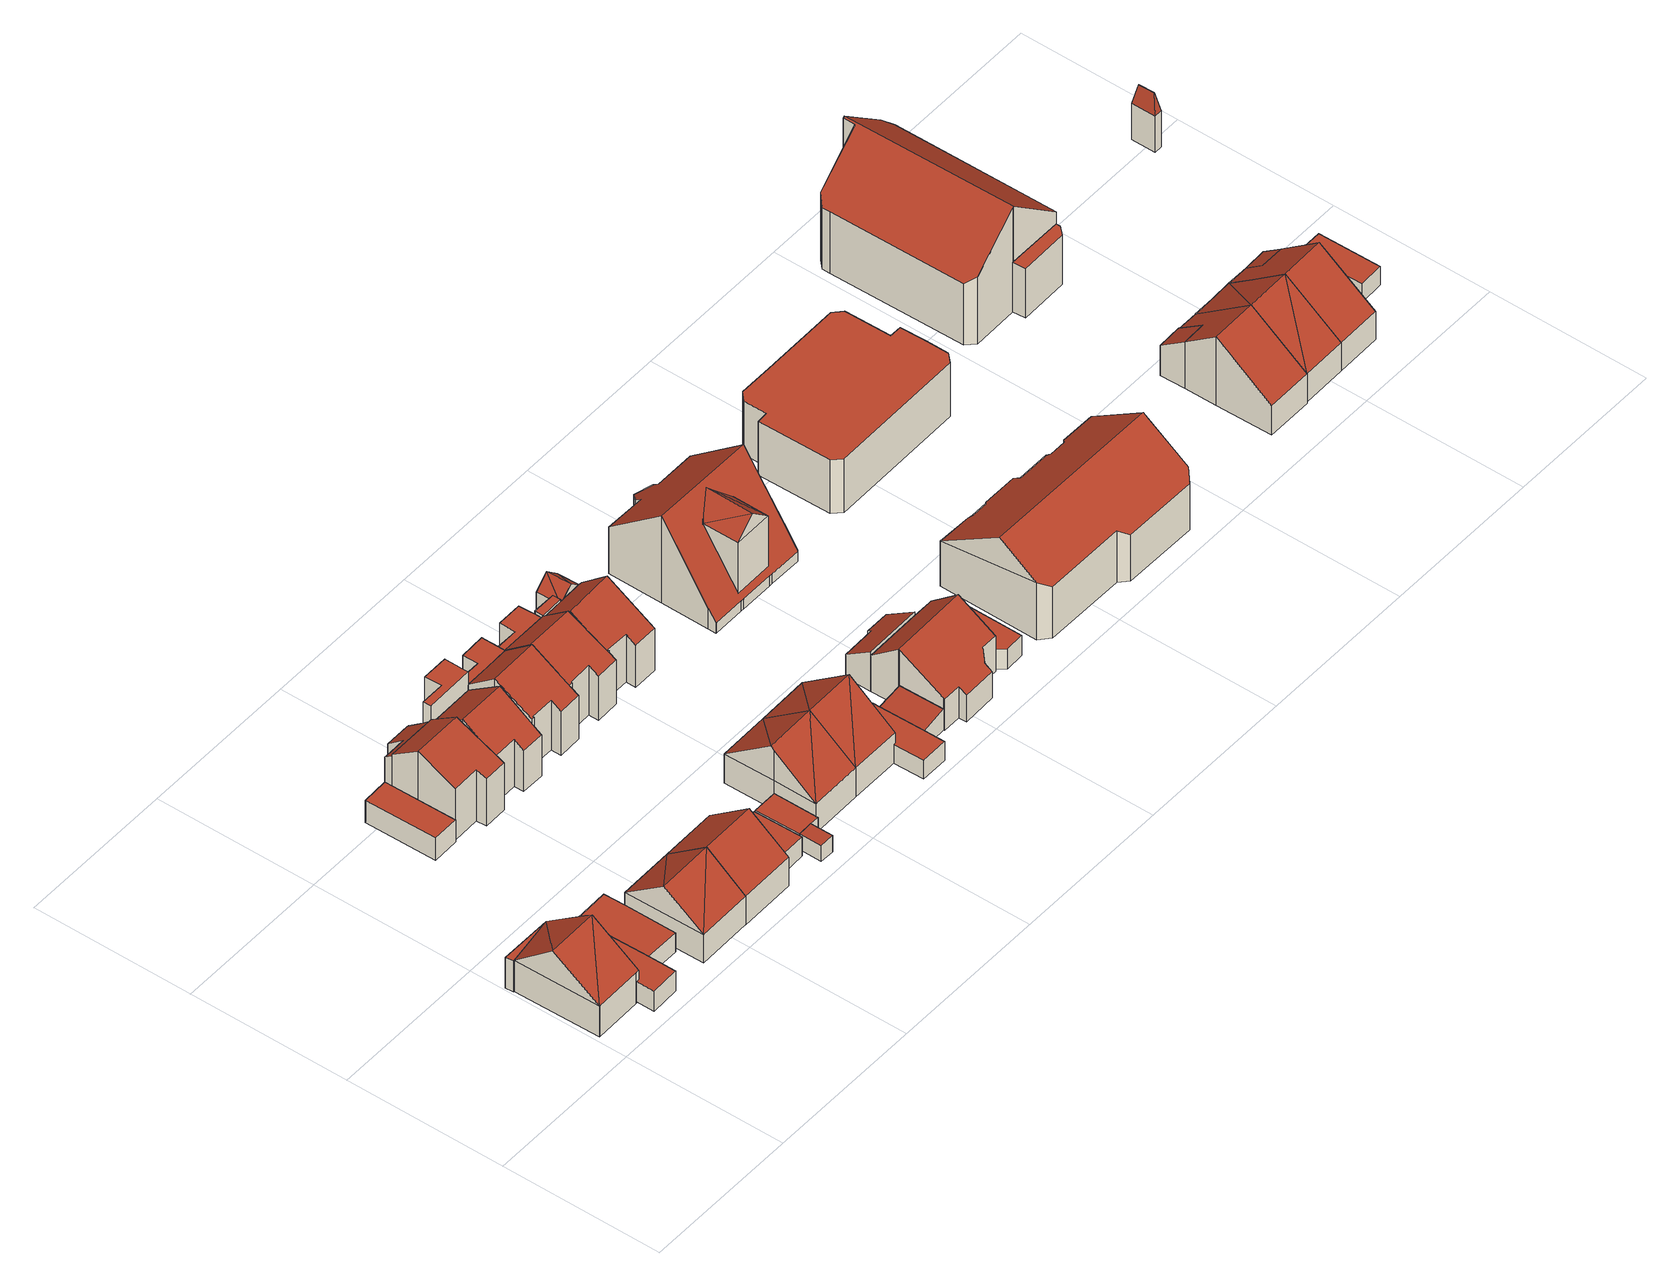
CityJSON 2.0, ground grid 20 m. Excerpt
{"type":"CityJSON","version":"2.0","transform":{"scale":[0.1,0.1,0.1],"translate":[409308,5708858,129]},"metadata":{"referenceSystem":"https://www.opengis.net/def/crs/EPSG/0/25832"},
"CityObjects":{
"building1":{"type":"Building","attributes":{"Gemeindeschluessel":"05978036","Geometrietyp2DReferenz":"3000","function":"31001_1000","roofType":"5000","measuredHeight":8.62},"geometry":[{"type":"MultiSurface","lod":"2","boundaries":[[[0,1,2,3]],[[1,4,5,2]],[[4,6,7,5]],[[6,8,9,7]],[[8,10,11,9]],[[10,12,13,11]],[[12,14,15,13]],[[14,16,17,15]],[[16,0,3,17]],[[18,10,8,6,4]],[[19,10,18]],[[19,18,20,0]],[[12,19,0]],[[0,14,12]],[[14,0,16]],[[0,20,1]],[[1,20,18,4]],[[10,19,12]],[[3,2,5,7,9,11,13,15,17]]],"semantics":{"surfaces":[{"type":"WallSurface"},{"type":"RoofSurface"},{"type":"GroundSurface"}],"values":[0,0,0,0,0,0,0,0,0,1,1,1,1,1,1,0,0,0,2]}}]},
"building2":{"type":"Building","attributes":{"Gemeindeschluessel":"05978036","Geometrietyp2DReferenz":"3000","function":"31001_2460","roofType":"1000","measuredHeight":2.87},"geometry":[{"type":"MultiSurface","lod":"2","boundaries":[[[21,22,23,24]],[[22,25,26,23]],[[25,27,28,26]],[[27,29,30,28]],[[29,31,32,30]],[[31,33,34,32]],[[33,35,36,34]],[[35,21,24,36]],[[35,33,31,29,27,25,22,21]],[[24,23,26,28,30,32,34,36]]],"semantics":{"surfaces":[{"type":"WallSurface"},{"type":"RoofSurface"},{"type":"GroundSurface"}],"values":[0,0,0,0,0,0,0,0,1,2]}}]},
"building3":{"type":"Building","attributes":{"Gemeindeschluessel":"05978036","Geometrietyp2DReferenz":"3000","function":"31001_2460","roofType":"1000","measuredHeight":2.73},"geometry":[{"type":"MultiSurface","lod":"2","boundaries":[[[37,38,39,40]],[[38,41,42,39]],[[41,43,44,42]],[[43,45,36,44]],[[45,46,34,36]],[[46,47,32,34]],[[47,37,40,32]],[[47,46,45,43,41,38,37]],[[40,39,42,44,36,34,32]]],"semantics":{"surfaces":[{"type":"WallSurface"},{"type":"RoofSurface"},{"type":"GroundSurface"}],"values":[0,0,0,0,0,0,0,1,2]}}]},
"building4":{"type":"Building","attributes":{"Gemeindeschluessel":"05978036","Geometrietyp2DReferenz":"3000","function":"31001_1000","roofType":"3100","measuredHeight":7.81},"geometry":[{"type":"MultiSurface","lod":"2","boundaries":[[[48,49,50,51]],[[49,52,53,50]],[[52,54,55,53]],[[54,48,51,55]],[[52,49,56]],[[48,54,57]],[[49,57,56]],[[57,49,48]],[[56,54,52]],[[54,56,57]],[[51,50,53,55]]],"semantics":{"surfaces":[{"type":"WallSurface"},{"type":"RoofSurface"},{"type":"GroundSurface"}],"values":[0,0,0,0,0,0,1,1,1,1,2]}}]},
"building5":{"type":"Building","attributes":{"Gemeindeschluessel":"05978036","Geometrietyp2DReferenz":"3000","function":"31001_2460","roofType":"1000","measuredHeight":3.12},"geometry":[{"type":"MultiSurface","lod":"2","boundaries":[[[58,59,60,61]],[[59,62,63,60]],[[62,64,65,63]],[[64,58,61,65]],[[64,62,59,58]],[[61,60,63,65]]],"semantics":{"surfaces":[{"type":"WallSurface"},{"type":"RoofSurface"},{"type":"GroundSurface"}],"values":[0,0,0,0,1,2]}}]},
"building6":{"type":"Building","attributes":{"Gemeindeschluessel":"05978036","Geometrietyp2DReferenz":"3000","function":"31001_1000","roofType":"3100","measuredHeight":7.92},"geometry":[{"type":"MultiSurface","lod":"2","boundaries":[[[49,66,67,68]],[[66,69,70,67]],[[69,52,71,70]],[[52,49,68,71]],[[69,66,72]],[[49,52,56]],[[66,49,56,72]],[[52,69,72,56]],[[68,67,70,71]]],"semantics":{"surfaces":[{"type":"WallSurface"},{"type":"RoofSurface"},{"type":"GroundSurface"}],"values":[0,0,0,0,0,0,1,1,2]}}]},
"building7":{"type":"Building","attributes":{"Gemeindeschluessel":"05978036","Geometrietyp2DReferenz":"3000","function":"31001_1000"},"children":["building7-1","building7-2"]},
"building7-1":{"type":"BuildingPart","attributes":{"roofType":"3100","measuredHeight":9.48},"parents":["building7"],"geometry":[{"type":"MultiSurface","lod":"2","boundaries":[[[73,74,75,76]],[[74,77,78,75]],[[77,79,80,78]],[[79,81,82,80]],[[81,83,84,85,82]],[[86,87,88,89,90]],[[87,91,92,88]],[[91,93,94,92]],[[93,73,76,94]],[[87,86,83,81]],[[81,79,77,74,73,93,91,87]],[[76,75,78,80,82,85,95,89,88,92,94]],[[86,90,96,84,83]],[[90,89,95,96]],[[96,95,85,84]]],"semantics":{"surfaces":[{"type":"WallSurface"},{"type":"RoofSurface"},{"type":"GroundSurface"},{"type":"ClosureSurface"}],"values":[0,0,0,0,0,0,0,0,0,1,1,2,0,3,3]}}]},
"building7-2":{"type":"BuildingPart","attributes":{"roofType":"2100","measuredHeight":7},"parents":["building7"],"geometry":[{"type":"MultiSurface","lod":"2","boundaries":[[[84,97,98,85]],[[97,99,98]],[[99,100,101,98]],[[100,102,103,101]],[[102,104,105,103]],[[104,106,107,105]],[[106,108,109,107]],[[108,90,89,109]],[[96,90,108,106,104,102,100,99,97,84]],[[85,98,101,103,105,107,109,89,95]],[[95,89,90,96]],[[85,95,96,84]]],"semantics":{"surfaces":[{"type":"WallSurface"},{"type":"RoofSurface"},{"type":"GroundSurface"},{"type":"ClosureSurface"}],"values":[0,0,0,0,0,0,0,0,1,2,3,3]}}]},
"building8":{"type":"Building","attributes":{"Gemeindeschluessel":"05978036","Geometrietyp2DReferenz":"3000","function":"31001_2460","roofType":"1000","measuredHeight":2.72},"geometry":[{"type":"MultiSurface","lod":"2","boundaries":[[[110,111,112,113]],[[111,114,115,112]],[[114,116,117,115]],[[116,110,113,117]],[[116,114,111,110]],[[113,112,115,117]]],"semantics":{"surfaces":[{"type":"WallSurface"},{"type":"RoofSurface"},{"type":"GroundSurface"}],"values":[0,0,0,0,1,2]}}]},
"building9":{"type":"Building","attributes":{"Gemeindeschluessel":"05978036","Geometrietyp2DReferenz":"3000","function":"31001_1000"},"children":["building9-1","building9-2"]},
"building9-1":{"type":"BuildingPart","attributes":{"roofType":"9999","measuredHeight":9},"parents":["building9"],"geometry":[{"type":"MultiSurface","lod":"2","boundaries":[[[118,119,120,121,122,123,124,125,126]],[[126,125,127,128,129]],[[125,124,130,127]],[[124,123,131,130]],[[123,122,132,131]],[[122,121,133,132]],[[121,120,134,133]],[[120,119,135,134]],[[119,118,136,137,135]],[[129,136,118,126]],[[129,128,137,136]],[[128,127,130,131,132,133,134,135,137]]],"semantics":{"surfaces":[{"type":"RoofSurface"},{"type":"WallSurface"},{"type":"GroundSurface"}],"values":[0,1,1,1,1,1,1,1,1,1,1,2]}}]},
"building9-2":{"type":"BuildingPart","attributes":{"roofType":"3100","measuredHeight":9.54},"parents":["building9"],"geometry":[{"type":"MultiSurface","lod":"2","boundaries":[[[138,139,140,141]],[[139,142,143,140]],[[142,144,145,143]],[[144,146,147,145]],[[146,148,149,147]],[[148,150,151,149]],[[150,129,128,151]],[[136,152,153,137]],[[152,154,155,153]],[[154,156,157,155]],[[156,138,141,157]],[[152,136,129,150]],[[150,148,146,144,142,139,138,156,154,152]],[[141,140,143,145,147,149,151,128,137,153,155,157]],[[136,137,128,129]]],"semantics":{"surfaces":[{"type":"WallSurface"},{"type":"RoofSurface"},{"type":"GroundSurface"},{"type":"ClosureSurface"}],"values":[0,0,0,0,0,0,0,0,0,0,0,1,1,2,3]}}]},
"building10":{"type":"Building","attributes":{"Gemeindeschluessel":"05978036","Geometrietyp2DReferenz":"3000","function":"31001_9998","roofType":"2100","measuredHeight":2.31},"geometry":[{"type":"MultiSurface","lod":"2","boundaries":[[[158,159,160,161]],[[159,162,163,160]],[[162,164,165,163]],[[164,158,161,165]],[[164,162,159,158]],[[161,160,163,165]]],"semantics":{"surfaces":[{"type":"WallSurface"},{"type":"RoofSurface"},{"type":"GroundSurface"}],"values":[0,0,0,0,1,2]}}]},
"building11":{"type":"Building","attributes":{"Gemeindeschluessel":"05978036","Geometrietyp2DReferenz":"3000","function":"31001_2460","roofType":"1000","measuredHeight":2.22},"geometry":[{"type":"MultiSurface","lod":"2","boundaries":[[[166,158,167,168]],[[158,169,170,167]],[[169,171,172,170]],[[171,173,174,172]],[[173,175,176,174]],[[175,166,168,176]],[[175,173,171,169,158,166]],[[168,167,170,172,174,176]]],"semantics":{"surfaces":[{"type":"WallSurface"},{"type":"RoofSurface"},{"type":"GroundSurface"}],"values":[0,0,0,0,0,0,1,2]}}]},
"building12":{"type":"Building","attributes":{"Gemeindeschluessel":"05978036","Geometrietyp2DReferenz":"3000","function":"31001_1000"},"children":["building12-1","building12-2"]},
"building12-1":{"type":"BuildingPart","attributes":{"roofType":"3100","measuredHeight":9.71},"parents":["building12"],"geometry":[{"type":"MultiSurface","lod":"2","boundaries":[[[177,178,179,180]],[[178,181,182,179]],[[181,183,184,182]],[[183,185,186,184]],[[185,187,188,186]],[[187,189,190,188]],[[189,191,192,190]],[[193,194,195,196]],[[193,197,198,194]],[[197,199,200,198]],[[199,177,180,200]],[[193,196,201,191,189]],[[189,187,185,183,181,178,177,199,197,193]],[[180,179,182,184,186,188,190,192,195,194,198,200]],[[195,192,191,201,196]]],"semantics":{"surfaces":[{"type":"WallSurface"},{"type":"RoofSurface"},{"type":"GroundSurface"},{"type":"ClosureSurface"}],"values":[0,0,0,0,0,0,0,0,0,0,0,1,1,2,3]}}]},
"building12-2":{"type":"BuildingPart","attributes":{"roofType":"1000","measuredHeight":6.9},"parents":["building12"],"geometry":[{"type":"MultiSurface","lod":"2","boundaries":[[[202,203,204,205]],[[203,206,207,204]],[[206,196,195,207]],[[208,209,192,191]],[[208,210,211,209]],[[210,212,213,211]],[[212,214,215,213]],[[214,202,205,215]],[[214,212,210,208,191,201,196,206,203,202]],[[205,204,207,195,192,209,211,213,215]],[[192,195,196,201,191]]],"semantics":{"surfaces":[{"type":"WallSurface"},{"type":"RoofSurface"},{"type":"GroundSurface"},{"type":"ClosureSurface"}],"values":[0,0,0,0,0,0,0,0,1,2,3]}}]},
"building13":{"type":"Building","attributes":{"Gemeindeschluessel":"05978036","Geometrietyp2DReferenz":"3000","function":"31001_1000","roofType":"3100","measuredHeight":8.71},"geometry":[{"type":"MultiSurface","lod":"2","boundaries":[[[216,217,218]],[[218,219,216]],[[217,220,221]],[[216,222,220,217]],[[220,222,223]],[[223,222,216,219]],[[218,217,221]],[[224,225,174,172,226]],[[218,221,225,224]],[[221,220,174,225]],[[220,223,172,174]],[[223,219,226,172]],[[219,218,224,226]]],"semantics":{"surfaces":[{"type":"RoofSurface"},{"type":"WallSurface"},{"type":"GroundSurface"}],"values":[0,0,0,0,1,1,1,2,1,1,1,1,1]}}]},
"building14":{"type":"Building","attributes":{"Gemeindeschluessel":"05978036","Geometrietyp2DReferenz":"3000","function":"31001_1000"},"children":["building14-1","building14-2"]},
"building14-1":{"type":"BuildingPart","attributes":{"roofType":"2100","measuredHeight":6.8},"parents":["building14"],"geometry":[{"type":"MultiSurface","lod":"2","boundaries":[[[196,206,227,228]],[[206,229,230,227]],[[229,231,232,230]],[[231,233,234,232]],[[233,235,236,234]],[[235,237,238,236]],[[237,239,240,238]],[[239,241,242,240]],[[241,239,237,235,233,231,229,206,196]],[[228,227,230,232,234,236,238,240,242]],[[228,242,241,196]]],"semantics":{"surfaces":[{"type":"WallSurface"},{"type":"RoofSurface"},{"type":"GroundSurface"},{"type":"ClosureSurface"}],"values":[0,0,0,0,0,0,0,0,1,2,3]}}]},
"building14-2":{"type":"BuildingPart","attributes":{"roofType":"3100","measuredHeight":9.48},"parents":["building14"],"geometry":[{"type":"MultiSurface","lod":"2","boundaries":[[[243,244,245,246]],[[244,247,248,245]],[[247,249,250,248]],[[249,251,252,250]],[[251,253,254,252]],[[253,255,256,254]],[[255,257,196,228,256]],[[258,259,260,242,241]],[[259,261,262,260]],[[261,263,264,262]],[[263,243,246,264]],[[259,258,257,255]],[[255,253,251,249,247,244,243,263,261,259]],[[246,245,248,250,252,254,256,228,242,260,262,264]],[[258,241,196,257]],[[241,242,228,196]]],"semantics":{"surfaces":[{"type":"WallSurface"},{"type":"RoofSurface"},{"type":"GroundSurface"},{"type":"ClosureSurface"}],"values":[0,0,0,0,0,0,0,0,0,0,0,1,1,2,0,3]}}]},
"building15":{"type":"Building","attributes":{"Gemeindeschluessel":"05978036","Geometrietyp2DReferenz":"3000","function":"31001_1000","roofType":"5000","measuredHeight":8.65},"geometry":[{"type":"MultiSurface","lod":"2","boundaries":[[[218,265,266,224]],[[265,267,268,266]],[[267,221,225,268]],[[221,218,224,225]],[[265,217,269]],[[217,265,218]],[[269,221,267]],[[221,269,217]],[[267,265,269]],[[218,221,217]],[[224,266,268,225]]],"semantics":{"surfaces":[{"type":"WallSurface"},{"type":"RoofSurface"},{"type":"GroundSurface"}],"values":[0,0,0,0,1,1,1,1,0,0,2]}}]},
"building16":{"type":"Building","attributes":{"Gemeindeschluessel":"05978036","Geometrietyp2DReferenz":"3000","function":"31001_2460","roofType":"1000","measuredHeight":2.66},"geometry":[{"type":"MultiSurface","lod":"2","boundaries":[[[270,271,272,273]],[[271,274,275,272]],[[274,276,277,275]],[[276,278,279,277]],[[278,280,281,279]],[[280,282,283,281]],[[282,284,285,283]],[[284,270,273,285]],[[284,282,280,278,276,274,271,270]],[[273,272,275,277,279,281,283,285]]],"semantics":{"surfaces":[{"type":"WallSurface"},{"type":"RoofSurface"},{"type":"GroundSurface"}],"values":[0,0,0,0,0,0,0,0,1,2]}}]},
"building17":{"type":"Building","attributes":{"Gemeindeschluessel":"05978036","Geometrietyp2DReferenz":"3000","function":"31001_1000"},"children":["building17-1","building17-2","building17-3"]},
"building17-1":{"type":"BuildingPart","attributes":{"roofType":"3100","measuredHeight":9.74},"parents":["building17"],"geometry":[{"type":"MultiSurface","lod":"2","boundaries":[[[286,287,288,289]],[[287,290,291,288]],[[290,292,293,291]],[[292,294,295,293]],[[294,296,297,295]],[[298,299,300,301,302]],[[299,303,304,300]],[[303,305,306,304]],[[305,286,289,306]],[[299,298,307,308,309,296,294]],[[294,292,290,287,286,305,303,299]],[[289,288,291,293,295,297,310,301,300,304,306]],[[302,307,298]],[[308,311,309]],[[310,297,296,309,311]],[[302,301,310,311]],[[302,311,308,307]]],"semantics":{"surfaces":[{"type":"WallSurface"},{"type":"RoofSurface"},{"type":"GroundSurface"},{"type":"ClosureSurface"}],"values":[0,0,0,0,0,0,0,0,0,1,1,2,0,0,3,3,3]}}]},
"building17-2":{"type":"BuildingPart","attributes":{"roofType":"1000","measuredHeight":6.97},"parents":["building17"],"geometry":[{"type":"MultiSurface","lod":"2","boundaries":[[[258,312,313,297,296]],[[312,314,315,313]],[[314,316,317,318,315]],[[319,316,314,312,258]],[[297,313,315,318,310]],[[311,317,316,319,309]],[[311,310,318,317]],[[296,309,319,258]],[[297,310,311,309,296]]],"semantics":{"surfaces":[{"type":"WallSurface"},{"type":"RoofSurface"},{"type":"GroundSurface"},{"type":"ClosureSurface"}],"values":[0,0,0,1,2,0,3,0,3]}}]},
"building17-3":{"type":"BuildingPart","attributes":{"roofType":"3100","measuredHeight":7.95},"parents":["building17"],"geometry":[{"type":"MultiSurface","lod":"2","boundaries":[[[317,320,321,318]],[[320,322,323,321]],[[322,302,301,323]],[[322,324,307,302]],[[324,322,325]],[[325,311,308,324]],[[311,325,320,317]],[[325,322,320]],[[301,310,318,321,323]],[[301,302,311,310]],[[318,310,311,317]],[[324,308,307]],[[307,308,311,302]]],"semantics":{"surfaces":[{"type":"WallSurface"},{"type":"RoofSurface"},{"type":"GroundSurface"},{"type":"ClosureSurface"}],"values":[0,0,0,1,1,1,1,0,2,3,3,0,3]}}]},
"building18":{"type":"Building","attributes":{"Gemeindeschluessel":"05978036","Geometrietyp2DReferenz":"3000","function":"31001_1310","roofType":"2100","measuredHeight":2.91},"geometry":[{"type":"MultiSurface","lod":"2","boundaries":[[[326,327,328,329]],[[327,330,331,328]],[[330,332,333,331]],[[332,326,329,333]],[[332,330,327,326]],[[329,328,331,333]]],"semantics":{"surfaces":[{"type":"WallSurface"},{"type":"RoofSurface"},{"type":"GroundSurface"}],"values":[0,0,0,0,1,2]}}]},
"building19":{"type":"Building","attributes":{"Gemeindeschluessel":"05978036","Geometrietyp2DReferenz":"3000","function":"31001_1000"},"children":["building19-1","building19-2"]},
"building19-1":{"type":"BuildingPart","attributes":{"roofType":"3100","measuredHeight":7.87},"parents":["building19"],"geometry":[{"type":"MultiSurface","lod":"2","boundaries":[[[334,335,336,337]],[[335,338,339,336]],[[338,340,341,339]],[[340,342,343,341]],[[342,344,345,343]],[[344,346,347,345]],[[346,348,349,347]],[[348,350,351,349]],[[350,352,353,351]],[[352,354,329,353]],[[354,355,333,329]],[[355,356,357,333]],[[356,358,359,357]],[[360,334,337,361]],[[356,355,354,352,350,348,346,344,342,340,338]],[[338,335,334,360,358,356]],[[337,336,339,341,343,345,347,349,351,353,329,333,357,359,361]],[[360,361,359,358]]],"semantics":{"surfaces":[{"type":"WallSurface"},{"type":"RoofSurface"},{"type":"GroundSurface"},{"type":"ClosureSurface"}],"values":[0,0,0,0,0,0,0,0,0,0,0,0,0,0,1,1,2,3]}}]},
"building19-2":{"type":"BuildingPart","attributes":{"roofType":"2100","measuredHeight":5.49},"parents":["building19"],"geometry":[{"type":"MultiSurface","lod":"2","boundaries":[[[362,363,364,359,358]],[[363,365,366,364]],[[365,367,368,366]],[[367,369,370,368]],[[369,371,360,361,370]],[[369,367,365,363,362,371]],[[361,359,364,366,368,370]],[[358,360,371,362]],[[358,359,361,360]]],"semantics":{"surfaces":[{"type":"WallSurface"},{"type":"RoofSurface"},{"type":"GroundSurface"},{"type":"ClosureSurface"}],"values":[0,0,0,0,0,1,2,0,3]}}]},
"building20":{"type":"Building","attributes":{"Gemeindeschluessel":"05978036","Geometrietyp2DReferenz":"3000","function":"31001_2460","roofType":"1000","measuredHeight":2.83},"geometry":[{"type":"MultiSurface","lod":"2","boundaries":[[[372,373,374,375]],[[373,376,377,374]],[[376,378,379,377]],[[378,380,381,379]],[[380,372,375,381]],[[380,378,376,373,372]],[[375,374,377,379,381]]],"semantics":{"surfaces":[{"type":"WallSurface"},{"type":"RoofSurface"},{"type":"GroundSurface"}],"values":[0,0,0,0,0,1,2]}}]},
"building21":{"type":"Building","attributes":{"Gemeindeschluessel":"05978036","Geometrietyp2DReferenz":"3000","function":"31001_1000"},"children":["building21-1","building21-2"]},
"building21-1":{"type":"BuildingPart","attributes":{"roofType":"5000","measuredHeight":11.42},"parents":["building21"],"geometry":[{"type":"MultiSurface","lod":"2","boundaries":[[[382,383,384,385]],[[383,386,387,384]],[[386,388,389,387]],[[388,382,385,389]],[[386,383,390]],[[382,388,391]],[[383,391,390]],[[391,383,382]],[[390,388,386]],[[388,390,391]],[[385,384,387,389]]],"semantics":{"surfaces":[{"type":"WallSurface"},{"type":"RoofSurface"},{"type":"GroundSurface"}],"values":[0,0,0,0,1,0,1,1,1,1,2]}}]},
"building21-2":{"type":"BuildingPart","attributes":{"roofType":"3100","measuredHeight":12.16},"parents":["building21"],"geometry":[{"type":"MultiSurface","lod":"2","boundaries":[[[392,393,394]],[[393,395,396,394]],[[395,397,398,396]],[[397,399,400,398]],[[399,401,402,400]],[[401,403,404,402]],[[403,405,406,404]],[[405,407,408,406]],[[407,409,410,408]],[[409,411,412,410]],[[411,413,414,412]],[[413,415,416,414]],[[415,417,418,416]],[[417,419,420,418]],[[419,421,422,420]],[[421,423,424,422]],[[423,425,426,424]],[[425,427,428,426]],[[427,429,430,428]],[[429,392,394,430]],[[425,423,421,419,417,415,413,411,409]],[[409,407,405,403,401,399,397,395,393,392,429,427,425]],[[394,396,398,400,402,404,406,408,410,412,414,416,418,420,422,424,426,428,430]]],"semantics":{"surfaces":[{"type":"WallSurface"},{"type":"RoofSurface"},{"type":"GroundSurface"}],"values":[0,0,0,0,0,0,0,0,0,0,0,0,0,0,0,0,0,0,0,0,1,1,2]}}]},
"building22":{"type":"Building","attributes":{"Gemeindeschluessel":"05978036","Geometrietyp2DReferenz":"3000","function":"31001_1000","roofType":"5000","measuredHeight":11.43},"geometry":[{"type":"MultiSurface","lod":"2","boundaries":[[[431,432,433,434]],[[432,435,436,433]],[[435,437,438,436]],[[437,439,440,438]],[[439,441,442,440]],[[441,443,444,442]],[[443,445,446,444]],[[445,447,448,446]],[[447,449,450,448]],[[449,451,452,450]],[[451,453,454,452]],[[453,455,456,454]],[[455,457,458,456]],[[457,459,460,458]],[[459,461,462,460]],[[461,463,464,462]],[[463,465,466,464]],[[465,431,434,466]],[[455,453,467,468,463,461,459,457]],[[467,451,449,447,445,443,441,439,437,435,432,431,465,468]],[[453,451,467]],[[465,463,468]],[[434,433,436,438,440,442,444,446,448,450,452,454,456,458,460,462,464,466]]],"semantics":{"surfaces":[{"type":"WallSurface"},{"type":"RoofSurface"},{"type":"GroundSurface"}],"values":[0,0,0,0,0,0,0,0,0,0,0,0,0,0,0,0,0,0,1,1,0,0,2]}}]},
"building23":{"type":"Building","attributes":{"Gemeindeschluessel":"05978036","Geometrietyp2DReferenz":"3000","function":"31001_1000","roofType":"1000","measuredHeight":7.5},"geometry":[{"type":"MultiSurface","lod":"2","boundaries":[[[469,470,471,472]],[[470,473,474,471]],[[473,475,476,474]],[[475,477,478,476]],[[477,479,480,478]],[[479,481,482,480]],[[481,483,484,482]],[[483,485,486,484]],[[485,487,488,486]],[[487,489,490,488]],[[489,491,492,490]],[[491,493,494,492]],[[493,495,496,494]],[[495,469,472,496]],[[495,493,491,489,487,485,483,481,479,477,475,473,470,469]],[[472,471,474,476,478,480,482,484,486,488,490,492,494,496]]],"semantics":{"surfaces":[{"type":"WallSurface"},{"type":"RoofSurface"},{"type":"GroundSurface"}],"values":[0,0,0,0,0,0,0,0,0,0,0,0,0,0,1,2]}}]},
"building24":{"type":"Building","attributes":{"Gemeindeschluessel":"05978036","Geometrietyp2DReferenz":"3000","function":"31001_1000","roofType":"3100","measuredHeight":9.63},"geometry":[{"type":"MultiSurface","lod":"2","boundaries":[[[497,498,499,500]],[[498,501,502,499]],[[501,503,504,502]],[[503,505,506,504]],[[505,507,508,506]],[[507,509,510,508]],[[509,511,512,510]],[[511,497,500,512]],[[507,505,503,501]],[[501,498,497,511,509,507]],[[500,499,502,504,506,508,510,512]]],"semantics":{"surfaces":[{"type":"WallSurface"},{"type":"RoofSurface"},{"type":"GroundSurface"}],"values":[0,0,0,0,0,0,0,0,1,1,2]}}]},
"building25":{"type":"Building","attributes":{"Gemeindeschluessel":"05978036","Geometrietyp2DReferenz":"3000","function":"51009_1610","roofType":"2100","measuredHeight":6.54},"geometry":[{"type":"MultiSurface","lod":"2","boundaries":[[[513,511,512,500]],[[511,509,510,512]],[[509,514,515,510]],[[514,513,500,515]],[[514,509,511,513]],[[500,512,510,515]]],"semantics":{"surfaces":[{"type":"WallSurface"},{"type":"RoofSurface"},{"type":"GroundSurface"}],"values":[0,0,0,0,1,2]}}]},
"building26":{"type":"Building","attributes":{"Gemeindeschluessel":"05978036","Geometrietyp2DReferenz":"3000","function":"31001_1000"},"children":["building26-1","building26-2"]},
"building26-1":{"type":"BuildingPart","attributes":{"roofType":"1000","measuredHeight":6.92},"parents":["building26"],"geometry":[{"type":"MultiSurface","lod":"2","boundaries":[[[516,517,518,519]],[[517,520,521,518]],[[522,523,524,525]],[[523,516,519,524]],[[523,522,526,520,517,516]],[[519,518,521,527,525,524]],[[525,527,526,522]],[[527,521,520,526]]],"semantics":{"surfaces":[{"type":"WallSurface"},{"type":"RoofSurface"},{"type":"GroundSurface"},{"type":"ClosureSurface"}],"values":[0,0,0,0,1,2,3,3]}}]},
"building26-2":{"type":"BuildingPart","attributes":{"roofType":"3100","measuredHeight":14.66},"parents":["building26"],"geometry":[{"type":"MultiSurface","lod":"2","boundaries":[[[528,529,530,521,520]],[[529,531,532,530]],[[531,533,534,532]],[[533,535,536,534]],[[535,537,538,536]],[[537,539,540,538]],[[539,541,542,540]],[[541,543,544,542]],[[543,545,546,544]],[[545,547,548,546]],[[547,549,550,548]],[[549,551,522,525,550]],[[545,543,541,539,537,535,533,531,529,528,552]],[[552,551,549,547,545]],[[525,527,521,530,532,534,536,538,540,542,544,546,548,550]],[[526,522,551,552]],[[527,525,522,526]],[[528,520,526,552]],[[527,526,520,521]]],"semantics":{"surfaces":[{"type":"WallSurface"},{"type":"RoofSurface"},{"type":"GroundSurface"},{"type":"ClosureSurface"}],"values":[0,0,0,0,0,0,0,0,0,0,0,0,1,1,2,0,3,0,3]}}]},
"building27":{"type":"Building","attributes":{"Gemeindeschluessel":"05978036","Geometrietyp2DReferenz":"3000","function":"31001_1000","roofType":"3100","measuredHeight":9.41},"geometry":[{"type":"MultiSurface","lod":"2","boundaries":[[[553,554,555,556]],[[554,557,558,555]],[[557,559,560,558]],[[559,503,561,560]],[[503,562,563,561]],[[562,564,565,563]],[[564,553,556,565]],[[501,566,567,554]],[[554,553,564,562,501]],[[503,559,566]],[[566,501,503]],[[503,501,562]],[[557,567,566,559]],[[554,567,557]],[[556,555,558,560,561,563,565]]],"semantics":{"surfaces":[{"type":"WallSurface"},{"type":"RoofSurface"},{"type":"GroundSurface"}],"values":[0,0,0,0,0,0,0,1,1,1,1,0,0,0,2]}}]},
"building28":{"type":"Building","attributes":{"Gemeindeschluessel":"05978036","Geometrietyp2DReferenz":"3000","function":"31001_1000","roofType":"3100","measuredHeight":9.37},"geometry":[{"type":"MultiSurface","lod":"2","boundaries":[[[568,569,570,571]],[[569,572,573,570]],[[572,574,575,573]],[[574,576,577,575]],[[576,578,579,577]],[[578,559,560,579]],[[559,566,580,560]],[[566,581,558,580]],[[581,554,555,558]],[[554,568,571,555]],[[566,559,578,576,574]],[[574,572,569,568,554,581,566]],[[571,570,573,575,577,579,560,580,558,555]]],"semantics":{"surfaces":[{"type":"WallSurface"},{"type":"RoofSurface"},{"type":"GroundSurface"}],"values":[0,0,0,0,0,0,0,0,0,0,1,1,2]}}]},
"building29":{"type":"Building","attributes":{"Gemeindeschluessel":"05978036","Geometrietyp2DReferenz":"3000","function":"51009_1610","roofType":"2100","measuredHeight":5.48},"geometry":[{"type":"MultiSurface","lod":"2","boundaries":[[[569,568,571,570]],[[568,582,583,571]],[[582,572,573,583]],[[572,569,570,573]],[[572,582,568,569]],[[570,571,583,573]]],"semantics":{"surfaces":[{"type":"WallSurface"},{"type":"RoofSurface"},{"type":"GroundSurface"}],"values":[0,0,0,0,1,2]}}]},
"building30":{"type":"Building","attributes":{"Gemeindeschluessel":"05978036","Geometrietyp2DReferenz":"3000","function":"31001_2460","roofType":"1000","measuredHeight":2.48},"geometry":[{"type":"MultiSurface","lod":"2","boundaries":[[[584,585,586,587]],[[585,588,589,586]],[[588,590,591,589]],[[590,584,587,591]],[[590,588,585,584]],[[587,586,589,591]]],"semantics":{"surfaces":[{"type":"WallSurface"},{"type":"RoofSurface"},{"type":"GroundSurface"}],"values":[0,0,0,0,1,2]}}]},
"building31":{"type":"Building","attributes":{"Gemeindeschluessel":"05978036","Geometrietyp2DReferenz":"3000","function":"31001_2460","roofType":"1000","measuredHeight":2.63},"geometry":[{"type":"MultiSurface","lod":"2","boundaries":[[[592,593,594,595]],[[593,596,597,594]],[[596,598,599,597]],[[598,592,595,599]],[[598,596,593,592]],[[595,594,597,599]]],"semantics":{"surfaces":[{"type":"WallSurface"},{"type":"RoofSurface"},{"type":"GroundSurface"}],"values":[0,0,0,0,1,2]}}]},
"building32":{"type":"Building","attributes":{"Gemeindeschluessel":"05978036","Geometrietyp2DReferenz":"3000","function":"51009_1610","roofType":"5000","measuredHeight":7.7},"geometry":[{"type":"MultiSurface","lod":"2","boundaries":[[[600,601,602,603]],[[601,604,605,602]],[[604,606,607,605]],[[606,608,609,607]],[[608,600,603,609]],[[610,606,604]],[[600,611,610]],[[610,601,600]],[[601,610,604]],[[611,608,606,610]],[[608,611,600]],[[603,602,605,607,609]]],"semantics":{"surfaces":[{"type":"WallSurface"},{"type":"RoofSurface"},{"type":"GroundSurface"}],"values":[0,0,0,0,0,1,1,1,1,1,0,2]}}]}
},
"vertices":[
[69,157,44],[70,108,44],[70,108,1],[69,157,1],[71,40,44],[71,40,1],[67,40,44],[67,40,1],[7,39,44],[7,39,1],[6,39,44],[6,39,1],[5,147,44],[5,147,1],[4,147,44],[4,147,1],[3,157,44],[3,157,1],[70,99,87],[5,98,87],[70,108,81],
[103,18,32],[67,17,32],[67,17,4],[103,18,4],[67,40,32],[67,40,4],[71,40,32],[71,40,4],[70,108,32],[70,108,4],[102,108,32],[102,108,4],[102,104,32],[102,104,4],[103,53,32],[103,53,4],
[102,143,31],[146,144,31],[146,144,4],[102,143,4],[147,118,31],[147,118,4],[147,53,31],[147,53,4],[103,53,31],[102,104,31],[102,108,31],
[147,118,48],[217,119,48],[217,119,9],[147,118,9],[218,19,48],[218,19,9],[148,18,48],[148,18,9],[218,69,87],[147,68,87],
[102,414,33],[135,415,33],[135,415,2],[102,414,2],[136,325,33],[136,325,2],[103,325,33],[103,325,2],
[287,120,48],[287,120,8],[217,119,8],[289,20,48],[289,20,8],[218,19,8],[288,70,87],
[200,314,71],[171,313,71],[171,313,5],[200,314,5],[170,326,77],[170,326,5],[136,325,77],[136,325,5],[136,373,100],[136,373,5],[135,406,77],[135,406,75],[135,406,5],[199,406,77],[199,374,100],[199,374,5],[199,406,5],[199,406,75],[200,325,76],[200,325,5],[200,322,75],[200,322,5],[138,406,5],[138,406,75],
[135,415,68],[135,415,5],[135,415,67],[166,416,67],[166,416,5],[166,436,50],[166,436,5],[198,436,50],[198,436,5],[198,434,52],[198,434,5],[198,416,67],[198,416,5],
[332,98,32],[333,38,32],[333,38,5],[332,98,5],[304,37,32],[304,37,5],[303,97,32],[303,97,5],
[260,407,96],[260,416,96],[260,418,96],[260,435,96],[260,437,96],[227,437,96],[228,416,96],[198,416,96],[199,406,96],[198,416,6],[199,406,6],[199,406,71],[228,416,6],[227,437,6],[260,437,6],[260,435,6],[260,418,6],[260,416,6],[260,407,71],[260,407,6],
[261,314,63],[232,314,63],[232,314,6],[261,314,6],[232,326,72],[232,326,6],[203,326,72],[203,326,6],[203,325,71],[203,325,6],[200,325,71],[200,325,6],[199,366,101],[199,366,6],[260,366,101],[260,366,6],[261,326,71],[261,326,6],[261,323,69],[261,323,6],
[334,42,33],[352,42,34],[352,42,11],[334,42,11],[352,14,34],[352,14,11],[334,14,33],[334,14,11],
[352,42,33],[334,42,10],[352,42,10],[333,98,33],[333,98,10],[364,98,33],[364,98,10],[364,44,33],[364,44,10],[364,42,33],[364,42,10],
[322,315,71],[293,314,71],[293,314,10],[322,315,10],[293,327,79],[293,327,10],[264,327,79],[264,327,10],[264,326,78],[264,326,10],[261,326,78],[261,326,10],[260,373,107],[260,373,10],[260,407,79],[260,407,10],[322,374,107],[322,374,10],[321,408,10],[321,408,79],[322,326,78],[322,326,10],[322,323,76],[322,323,10],[291,407,79],
[321,438,79],[321,435,79],[321,435,10],[321,438,10],[321,417,79],[321,417,10],[260,416,79],[260,416,10],[260,418,79],[260,418,10],[289,418,79],[289,418,10],[289,437,79],[289,437,10],
[364,102,97],[428,103,97],[427,162,51],[363,161,51],[364,44,51],[429,45,51],[364,98,93],[364,98,51],[427,162,10],[429,45,10],[363,161,10],
[321,417,11],[321,408,11],[350,418,77],[350,418,11],[350,438,77],[350,438,11],[382,439,76],[382,439,11],[382,436,76],[382,436,11],[383,419,76],[383,419,11],[383,418,76],[383,418,11],[383,408,76],[383,408,11],
[384,316,73],[355,315,73],[355,315,11],[384,316,11],[355,328,80],[355,328,11],[326,327,80],[326,327,11],[326,326,79],[326,326,11],[322,326,79],[322,326,11],[322,376,106],[322,376,11],[321,408,80],[383,408,80],[383,376,106],[383,376,11],[384,327,79],[384,327,11],[384,324,78],[384,324,11],
[492,163,51],[492,163,10],[493,45,51],[493,45,10],[493,104,97],
[491,7,37],[490,45,37],[490,45,11],[491,7,11],[493,45,37],[493,45,11],[493,97,37],[493,97,11],[524,98,37],[524,98,11],[524,90,37],[524,90,11],[525,33,37],[525,33,11],[525,7,37],[525,7,11],
[416,328,77],[387,328,78],[387,328,10],[416,328,10],[387,327,77],[387,327,10],[384,327,77],[384,327,10],[383,374,107],[383,374,10],[383,408,77],[383,408,10],[446,409,78],[446,376,107],[446,376,10],[446,409,10],[446,409,73],[447,316,69],[447,316,10],[416,316,69],[416,316,10],[441,409,78],[416,409,77],[412,409,77],[412,409,10],[412,409,73],
[383,418,80],[383,418,10],[383,419,80],[383,419,10],[412,419,80],[412,419,73],[412,419,10],[412,409,80],
[411,439,73],[411,439,10],[445,439,73],[445,439,10],[429,409,89],[428,439,89],
[558,34,41],[525,33,36],[525,33,12],[558,34,12],[524,90,36],[524,90,12],[557,90,41],[557,90,12],
[653,127,62],[655,127,62],[655,127,12],[653,127,12],[656,93,91],[656,93,12],[656,45,62],[656,45,12],[635,45,62],[635,45,12],[624,34,55],[624,34,12],[624,24,49],[624,24,12],[581,23,49],[581,23,12],[581,33,55],[581,33,12],[558,33,55],[558,33,12],[558,34,56],[557,90,90],[557,91,91],[557,91,12],[556,126,62],[556,126,12],[629,127,62],[629,127,12],
[556,126,67],[556,158,44],[556,158,12],[599,159,44],[599,159,12],[599,164,41],[599,164,12],[629,164,41],[629,164,12],[629,127,67],
[656,45,43],[655,127,43],[655,127,15],[656,45,15],[688,127,43],[688,127,15],[688,37,43],[688,37,15],[664,36,43],[664,36,15],
[568,305,103],[568,350,103],[568,350,11],[568,305,11],[617,350,103],[617,350,11],[617,305,103],[617,305,11],[592,369,126],[592,305,126],
[658,300,26],[658,300,25],[658,300,11],[617,300,25],[617,300,11],[613,300,25],[613,300,11],[571,300,25],[571,300,11],[567,300,25],[567,300,11],[527,300,25],[527,300,11],[526,300,25],[526,300,11],[526,310,40],[526,310,11],[527,370,133],[527,370,11],[527,438,76],[527,438,11],[578,437,76],[578,437,11],[578,444,71],[578,444,11],[593,458,59],[593,458,11],[607,444,71],[607,444,11],[607,437,76],[607,437,11],[658,437,76],[658,437,11],[658,369,133],[658,369,11],[658,350,104],[658,350,11],[658,309,41],[658,309,11],
[762,164,74],[766,161,77],[766,161,12],[762,164,12],[787,161,77],[787,161,12],[791,164,74],[791,164,12],[835,164,74],[835,164,12],[835,154,81],[835,154,12],[876,154,81],[876,154,12],[879,150,83],[879,150,12],[900,150,83],[900,150,12],[904,154,81],[904,154,12],[948,153,81],[948,153,12],[948,29,85],[948,29,12],[936,18,77],[936,18,12],[842,19,77],[842,19,12],[832,29,84],[832,29,12],[729,30,84],[729,30,12],[717,41,92],[717,41,12],[718,165,75],[718,165,12],[948,87,126],[718,89,126],
[790,441,95],[892,442,95],[892,442,20],[790,441,20],[902,432,95],[902,432,20],[903,374,95],[903,374,20],[918,374,95],[918,374,20],[919,342,95],[919,342,20],[919,313,95],[919,313,20],[909,303,95],[909,303,20],[735,301,95],[735,301,20],[725,311,95],[725,311,20],[724,402,95],[724,402,20],[738,403,95],[738,403,20],[738,431,95],[738,431,20],[748,441,95],[748,441,20],
[1112,171,67],[1139,170,68],[1139,170,26],[1112,171,26],[1140,100,122],[1140,100,26],[1141,29,67],[1141,29,26],[1083,29,67],[1083,29,26],[1082,99,122],[1082,99,26],[1082,139,91],[1082,139,26],[1112,140,91],[1112,140,26],
[1112,171,68],[1081,170,68],[1081,170,26],
[1123,328,95],[1062,327,95],[1062,327,26],[1123,328,26],[1061,343,95],[1061,343,26],[1132,343,95],[1132,338,95],[1132,338,26],[1132,343,26],[1063,343,95],[1063,343,26],
[1061,343,171],[1003,342,120],[1003,342,26],[993,352,112],[993,352,26],[991,521,112],[991,521,26],[991,531,112],[991,531,26],[994,534,115],[994,534,26],[1001,541,120],[1001,541,26],[1058,542,171],[1058,542,26],[1058,557,171],[1058,557,26],[1060,557,172],[1060,557,26],[1120,558,120],[1120,558,26],[1130,548,112],[1130,548,26],[1132,343,112],[1063,343,172],
[1167,171,67],[1195,172,67],[1195,172,28],[1167,171,28],[1195,141,67],[1195,141,28],[1197,30,67],[1197,30,28],[1141,29,28],[1139,170,67],[1139,170,28],[1139,171,67],[1139,171,28],[1196,101,122],[1195,141,90],
[1223,172,67],[1223,151,83],[1223,151,28],[1223,172,28],[1253,151,83],[1253,151,28],[1253,102,122],[1253,102,28],[1253,96,117],[1253,96,28],[1254,31,67],[1254,31,28],[1196,101,28],[1195,141,91],
[1252,173,67],[1252,173,28],
[1253,151,54],[1282,152,54],[1282,152,29],[1253,151,29],[1283,96,54],[1283,96,29],[1253,96,54],[1253,96,29],
[1314,151,58],[1315,73,58],[1315,73,32],[1314,151,32],[1284,72,58],[1284,72,32],[1282,151,58],[1282,151,32],
[1330,386,88],[1330,367,88],[1330,367,38],[1330,386,38],[1330,365,88],[1330,365,38],[1320,365,88],[1320,365,38],[1320,395,88],[1320,395,38],[1325,370,115],[1325,390,114]
]}
